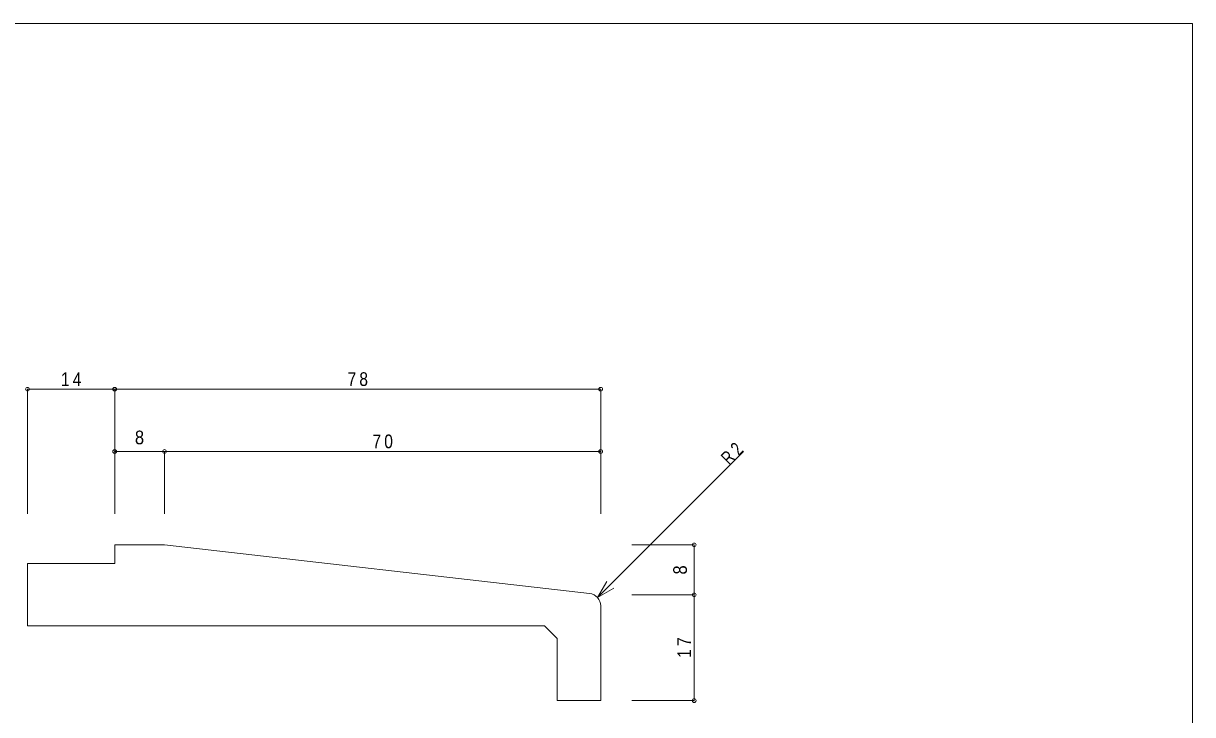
# Model space of a CAD drawing. Units: millimetres at full size, sheet at 1:1. Extents: x -141 to 141, y -98 to 98.
# Drawn here: x -46.6 to 141, y -13.5 to 97.5 of the extents above; entities that cross this region are included whole.
import ezdxf
from ezdxf.enums import TextEntityAlignment as Align

# ---------------------------------------------------------------- set-up
doc = ezdxf.new("R2010")
doc.units = ezdxf.units.MM
doc.header["$PDMODE"] = 32
doc.header["$PDSIZE"] = 0.6
for name, color, linetype, lineweight in [('0-0_ＫＢ製品', 2, 'Continuous', 9), ('0-3_寸法', 4, 'Continuous', 9), ('0-4_引出線字', 4, 'Continuous', 9), ('F-0_図面枠', 5, 'Continuous', 9)]:
    doc.layers.add(name, color=color, linetype=linetype, lineweight=lineweight)
doc.layers.add('0-5_文字', color=7, linetype='Continuous')
doc.styles.add('HGｺﾞｼｯｸM', font='')
doc.styles.get('HGｺﾞｼｯｸM').set_extended_font_data('HGｺﾞｼｯｸM')

msp = doc.modelspace()

# ---------------------------------------------------------------- linework, layer by layer
at = {"layer": '0-0_ＫＢ製品'}
for p, q in [((-32, 13.75), (-32, 10.75)), ((-32, 13.75), (-24, 13.75)), ((44.227, 5.953), (-24, 13.75)), ((-46, 10.75), (-32, 10.75)), ((46, 3.966), (46, -11.25)), ((37, 0.75), (39, -1.25)), ((39, -11.25), (39, -1.25)), ((39, -11.25), (46, -11.25))]:
    msp.add_line(p, q, dxfattribs=at)
msp.add_lwpolyline([(-46, 10.75), (-46, 0.75), (37, 0.75)], dxfattribs=at)
msp.add_arc((44, 3.966), 2, 360, 83.4802, dxfattribs=at)
at = {"layer": '0-3_寸法'}
for p, q in [((-32, 38.75), (-46, 38.75)), ((-46, 38.75), (-46, 18.75)), ((46, 38.75), (-32, 38.75)), ((-32, 38.75), (-32, 28.75)), ((46, 38.75), (46, 28.75)), ((-32, 28.75), (-24, 28.75)), ((-32, 28.75), (-32, 18.75)), ((-24, 28.75), (-24, 18.75)), ((-24, 28.75), (46, 28.75)), ((46, 28.75), (46, 18.75)), ((61, 13.75), (51, 13.75)), ((61, 5.75), (61, 13.75)), ((61, 5.75), (51, 5.75)), ((61, -11.25), (61, 5.75)), ((61, -11.25), (51, -11.25))]:
    msp.add_line(p, q, dxfattribs=at)
for p in [(-46, 38.75), (-32, 38.75), (46, 38.75), (-32, 28.75), (-24, 28.75), (46, 28.75), (61, 13.75), (61, 5.75), (61, -11.25)]:
    msp.add_point(p, dxfattribs=at)
at = {"layer": '0-4_引出線字'}
for q in [(68.945, 28.75), (46.992, 7.895), (48.09, 6.797)]:
    msp.add_line((45.492, 5.297), q, dxfattribs=at)
at = {"layer": 'F-0_図面枠'}
for p, q in [((-141, 97.5), (141, 97.5)), ((141, 97.5), (141, -97.5))]:
    msp.add_line(p, q, dxfattribs=at)

# ---------------------------------------------------------------- texts
at = {"layer": '0-3_寸法', "color": 7, "style": 'HGｺﾞｼｯｸM', "width": 0.9}
msp.add_text('8', height=2.199, dxfattribs=at).set_placement((-28.75, 29.25), align=Align.BOTTOM_LEFT)
msp.add_text('8', height=2.199, rotation=90, dxfattribs=at).set_placement((60.5, 9), align=Align.BOTTOM_LEFT)
at = {"layer": '0-3_寸法', "color": 7, "char_height": 2.199, "attachment_point": 7, "style": 'HGｺﾞｼｯｸM'}
for s, insert in [('\\T1.36;\\W0.85;14', (-40.625, 39.25)), ('\\T1.36;\\W0.85;78', (5.375, 39.25)), ('\\T1.36;\\W0.85;70', (9.375, 29.25))]:
    msp.add_mtext(s, dxfattribs=dict(at, insert=insert))
at = {"layer": '0-3_寸法', "color": 7, "insert": (60.5, -4.375), "char_height": 2.199, "attachment_point": 7, "rotation": 90, "style": 'HGｺﾞｼｯｸM'}
msp.add_mtext('\\T1.36;\\W0.85;17', dxfattribs=at)
at = {"layer": '0-5_文字', "insert": (66.647, 26.452), "char_height": 2.199, "attachment_point": 7, "rotation": 45, "style": 'HGｺﾞｼｯｸM'}
msp.add_mtext('\\T1.36;\\W0.75;R2', dxfattribs=at)

doc.saveas('drawing.dxf')
